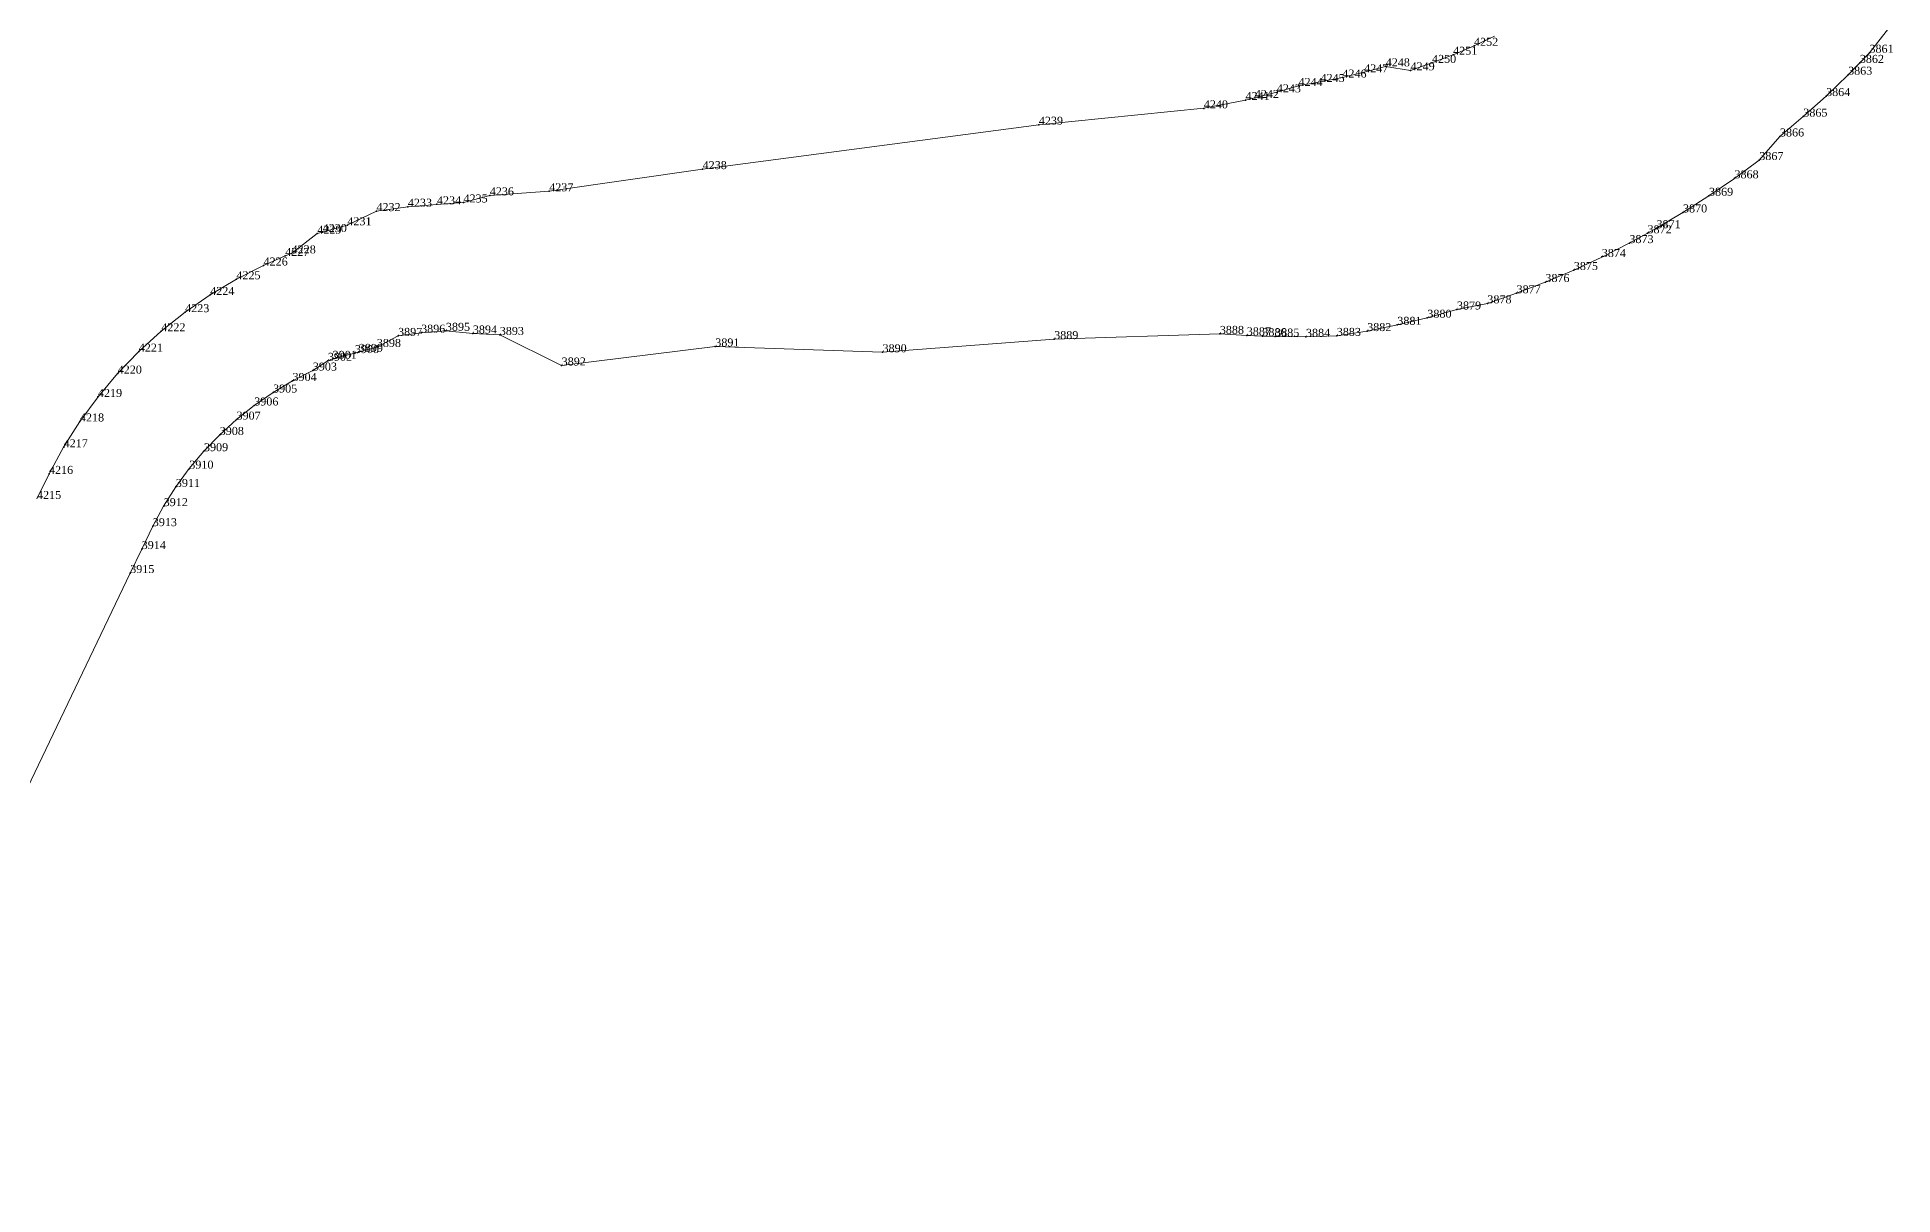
# Model space of a CAD drawing. Header units: metres. Extents: x 543554 to 549226, y 1840763 to 1844579.
# Drawn here: x 548279.1 to 548418.2, y 1841255 to 1841341.9 of the extents above; entities that cross this region are included whole.
import ezdxf

# ---------------------------------------------------------------- set-up
doc = ezdxf.new("R2010")
doc.units = ezdxf.units.M
doc.header["$MEASUREMENT"] = 0
for name, color, linetype, lineweight in [('Level 12', 7, 'Continuous', 0), ('Level 30', 7, 'Continuous', 0), ('Level 7', 7, 'Continuous', 0)]:
    doc.layers.add(name, color=color, linetype=linetype, lineweight=lineweight)
doc.styles.add('Style-Vntime', font='Vntime.shx')

# ---------------------------------------------------------------- blocks, each defined once
blk = doc.blocks.new('DDCT')
at = {"layer": 'Level 7', "color": 3, "linetype": 'Continuous', "lineweight": 30}
blk.add_point((0, 0), dxfattribs=at)
blk = doc.blocks.new('SHMIA_3860')
at = {"layer": 'Level 12', "color": 2, "linetype": 'Continuous', "lineweight": 0, "style": 'Style-Vntime'}
blk.add_text('3861', height=0.6, dxfattribs=at).set_placement((0, 0))
blk = doc.blocks.new('SHMIA_3861')
at = {"layer": 'Level 12', "color": 2, "linetype": 'Continuous', "lineweight": 0, "style": 'Style-Vntime'}
blk.add_text('3862', height=0.6, dxfattribs=at).set_placement((0, 0))
blk = doc.blocks.new('SHMIA_3862')
at = {"layer": 'Level 12', "color": 2, "linetype": 'Continuous', "lineweight": 0, "style": 'Style-Vntime'}
blk.add_text('3863', height=0.6, dxfattribs=at).set_placement((0, 0))
blk = doc.blocks.new('SHMIA_3863')
at = {"layer": 'Level 12', "color": 2, "linetype": 'Continuous', "lineweight": 0, "style": 'Style-Vntime'}
blk.add_text('3864', height=0.6, dxfattribs=at).set_placement((0, 0))
blk = doc.blocks.new('SHMIA_3864')
at = {"layer": 'Level 12', "color": 2, "linetype": 'Continuous', "lineweight": 0, "style": 'Style-Vntime'}
blk.add_text('3865', height=0.6, dxfattribs=at).set_placement((0, 0))
blk = doc.blocks.new('SHMIA_3865')
at = {"layer": 'Level 12', "color": 2, "linetype": 'Continuous', "lineweight": 0, "style": 'Style-Vntime'}
blk.add_text('3866', height=0.6, dxfattribs=at).set_placement((0, 0))
blk = doc.blocks.new('SHMIA_3866')
at = {"layer": 'Level 12', "color": 2, "linetype": 'Continuous', "lineweight": 0, "style": 'Style-Vntime'}
blk.add_text('3867', height=0.6, dxfattribs=at).set_placement((0, 0))
blk = doc.blocks.new('SHMIA_3867')
at = {"layer": 'Level 12', "color": 2, "linetype": 'Continuous', "lineweight": 0, "style": 'Style-Vntime'}
blk.add_text('3868', height=0.6, dxfattribs=at).set_placement((0, 0))
blk = doc.blocks.new('SHMIA_3868')
at = {"layer": 'Level 12', "color": 2, "linetype": 'Continuous', "lineweight": 0, "style": 'Style-Vntime'}
blk.add_text('3869', height=0.6, dxfattribs=at).set_placement((0, 0))
blk = doc.blocks.new('SHMIA_3869')
at = {"layer": 'Level 12', "color": 2, "linetype": 'Continuous', "lineweight": 0, "style": 'Style-Vntime'}
blk.add_text('3870', height=0.6, dxfattribs=at).set_placement((0, 0))
blk = doc.blocks.new('SHMIA_3870')
at = {"layer": 'Level 12', "color": 2, "linetype": 'Continuous', "lineweight": 0, "style": 'Style-Vntime'}
blk.add_text('3871', height=0.6, dxfattribs=at).set_placement((0, 0))
blk = doc.blocks.new('SHMIA_3871')
at = {"layer": 'Level 12', "color": 2, "linetype": 'Continuous', "lineweight": 0, "style": 'Style-Vntime'}
blk.add_text('3872', height=0.6, dxfattribs=at).set_placement((0, 0))
blk = doc.blocks.new('SHMIA_3872')
at = {"layer": 'Level 12', "color": 2, "linetype": 'Continuous', "lineweight": 0, "style": 'Style-Vntime'}
blk.add_text('3873', height=0.6, dxfattribs=at).set_placement((0, 0))
blk = doc.blocks.new('SHMIA_3873')
at = {"layer": 'Level 12', "color": 2, "linetype": 'Continuous', "lineweight": 0, "style": 'Style-Vntime'}
blk.add_text('3874', height=0.6, dxfattribs=at).set_placement((0, 0))
blk = doc.blocks.new('SHMIA_3874')
at = {"layer": 'Level 12', "color": 2, "linetype": 'Continuous', "lineweight": 0, "style": 'Style-Vntime'}
blk.add_text('3875', height=0.6, dxfattribs=at).set_placement((0, 0))
blk = doc.blocks.new('SHMIA_3875')
at = {"layer": 'Level 12', "color": 2, "linetype": 'Continuous', "lineweight": 0, "style": 'Style-Vntime'}
blk.add_text('3876', height=0.6, dxfattribs=at).set_placement((0, 0))
blk = doc.blocks.new('SHMIA_3876')
at = {"layer": 'Level 12', "color": 2, "linetype": 'Continuous', "lineweight": 0, "style": 'Style-Vntime'}
blk.add_text('3877', height=0.6, dxfattribs=at).set_placement((0, 0))
blk = doc.blocks.new('SHMIA_3877')
at = {"layer": 'Level 12', "color": 2, "linetype": 'Continuous', "lineweight": 0, "style": 'Style-Vntime'}
blk.add_text('3878', height=0.6, dxfattribs=at).set_placement((0, 0))
blk = doc.blocks.new('SHMIA_3878')
at = {"layer": 'Level 12', "color": 2, "linetype": 'Continuous', "lineweight": 0, "style": 'Style-Vntime'}
blk.add_text('3879', height=0.6, dxfattribs=at).set_placement((0, 0))
blk = doc.blocks.new('SHMIA_3879')
at = {"layer": 'Level 12', "color": 2, "linetype": 'Continuous', "lineweight": 0, "style": 'Style-Vntime'}
blk.add_text('3880', height=0.6, dxfattribs=at).set_placement((0, 0))
blk = doc.blocks.new('SHMIA_3880')
at = {"layer": 'Level 12', "color": 2, "linetype": 'Continuous', "lineweight": 0, "style": 'Style-Vntime'}
blk.add_text('3881', height=0.6, dxfattribs=at).set_placement((0, 0))
blk = doc.blocks.new('SHMIA_3881')
at = {"layer": 'Level 12', "color": 2, "linetype": 'Continuous', "lineweight": 0, "style": 'Style-Vntime'}
blk.add_text('3882', height=0.6, dxfattribs=at).set_placement((0, 0))
blk = doc.blocks.new('SHMIA_3882')
at = {"layer": 'Level 12', "color": 2, "linetype": 'Continuous', "lineweight": 0, "style": 'Style-Vntime'}
blk.add_text('3883', height=0.6, dxfattribs=at).set_placement((0, 0))
blk = doc.blocks.new('SHMIA_3883')
at = {"layer": 'Level 12', "color": 2, "linetype": 'Continuous', "lineweight": 0, "style": 'Style-Vntime'}
blk.add_text('3884', height=0.6, dxfattribs=at).set_placement((0, 0))
blk = doc.blocks.new('SHMIA_3884')
at = {"layer": 'Level 12', "color": 2, "linetype": 'Continuous', "lineweight": 0, "style": 'Style-Vntime'}
blk.add_text('3885', height=0.6, dxfattribs=at).set_placement((0, 0))
blk = doc.blocks.new('SHMIA_3885')
at = {"layer": 'Level 12', "color": 2, "linetype": 'Continuous', "lineweight": 0, "style": 'Style-Vntime'}
blk.add_text('3886', height=0.6, dxfattribs=at).set_placement((0, 0))
blk = doc.blocks.new('SHMIA_3886')
at = {"layer": 'Level 12', "color": 2, "linetype": 'Continuous', "lineweight": 0, "style": 'Style-Vntime'}
blk.add_text('3887', height=0.6, dxfattribs=at).set_placement((0, 0))
blk = doc.blocks.new('SHMIA_3887')
at = {"layer": 'Level 12', "color": 2, "linetype": 'Continuous', "lineweight": 0, "style": 'Style-Vntime'}
blk.add_text('3888', height=0.6, dxfattribs=at).set_placement((0, 0))
blk = doc.blocks.new('SHMIA_3888')
at = {"layer": 'Level 12', "color": 2, "linetype": 'Continuous', "lineweight": 0, "style": 'Style-Vntime'}
blk.add_text('3889', height=0.6, dxfattribs=at).set_placement((0, 0))
blk = doc.blocks.new('SHMIA_3889')
at = {"layer": 'Level 12', "color": 2, "linetype": 'Continuous', "lineweight": 0, "style": 'Style-Vntime'}
blk.add_text('3890', height=0.6, dxfattribs=at).set_placement((0, 0))
blk = doc.blocks.new('SHMIA_3890')
at = {"layer": 'Level 12', "color": 2, "linetype": 'Continuous', "lineweight": 0, "style": 'Style-Vntime'}
blk.add_text('3891', height=0.6, dxfattribs=at).set_placement((0, 0))
blk = doc.blocks.new('SHMIA_3891')
at = {"layer": 'Level 12', "color": 2, "linetype": 'Continuous', "lineweight": 0, "style": 'Style-Vntime'}
blk.add_text('3892', height=0.6, dxfattribs=at).set_placement((0, 0))
blk = doc.blocks.new('SHMIA_3892')
at = {"layer": 'Level 12', "color": 2, "linetype": 'Continuous', "lineweight": 0, "style": 'Style-Vntime'}
blk.add_text('3893', height=0.6, dxfattribs=at).set_placement((0, 0))
blk = doc.blocks.new('SHMIA_3893')
at = {"layer": 'Level 12', "color": 2, "linetype": 'Continuous', "lineweight": 0, "style": 'Style-Vntime'}
blk.add_text('3894', height=0.6, dxfattribs=at).set_placement((0, 0))
blk = doc.blocks.new('SHMIA_3894')
at = {"layer": 'Level 12', "color": 2, "linetype": 'Continuous', "lineweight": 0, "style": 'Style-Vntime'}
blk.add_text('3895', height=0.6, dxfattribs=at).set_placement((0, 0))
blk = doc.blocks.new('SHMIA_3895')
at = {"layer": 'Level 12', "color": 2, "linetype": 'Continuous', "lineweight": 0, "style": 'Style-Vntime'}
blk.add_text('3896', height=0.6, dxfattribs=at).set_placement((0, 0))
blk = doc.blocks.new('SHMIA_3896')
at = {"layer": 'Level 12', "color": 2, "linetype": 'Continuous', "lineweight": 0, "style": 'Style-Vntime'}
blk.add_text('3897', height=0.6, dxfattribs=at).set_placement((0, 0))
blk = doc.blocks.new('SHMIA_3897')
at = {"layer": 'Level 12', "color": 2, "linetype": 'Continuous', "lineweight": 0, "style": 'Style-Vntime'}
blk.add_text('3898', height=0.6, dxfattribs=at).set_placement((0, 0))
blk = doc.blocks.new('SHMIA_3898')
at = {"layer": 'Level 12', "color": 2, "linetype": 'Continuous', "lineweight": 0, "style": 'Style-Vntime'}
blk.add_text('3899', height=0.6, dxfattribs=at).set_placement((0, 0))
blk = doc.blocks.new('SHMIA_3899')
at = {"layer": 'Level 12', "color": 2, "linetype": 'Continuous', "lineweight": 0, "style": 'Style-Vntime'}
blk.add_text('3900', height=0.6, dxfattribs=at).set_placement((0, 0))
blk = doc.blocks.new('SHMIA_3900')
at = {"layer": 'Level 12', "color": 2, "linetype": 'Continuous', "lineweight": 0, "style": 'Style-Vntime'}
blk.add_text('3901', height=0.6, dxfattribs=at).set_placement((0, 0))
blk = doc.blocks.new('SHMIA_3901')
at = {"layer": 'Level 12', "color": 2, "linetype": 'Continuous', "lineweight": 0, "style": 'Style-Vntime'}
blk.add_text('3902', height=0.6, dxfattribs=at).set_placement((0, 0))
blk = doc.blocks.new('SHMIA_3902')
at = {"layer": 'Level 12', "color": 2, "linetype": 'Continuous', "lineweight": 0, "style": 'Style-Vntime'}
blk.add_text('3903', height=0.6, dxfattribs=at).set_placement((0, 0))
blk = doc.blocks.new('SHMIA_3903')
at = {"layer": 'Level 12', "color": 2, "linetype": 'Continuous', "lineweight": 0, "style": 'Style-Vntime'}
blk.add_text('3904', height=0.6, dxfattribs=at).set_placement((0, 0))
blk = doc.blocks.new('SHMIA_3904')
at = {"layer": 'Level 12', "color": 2, "linetype": 'Continuous', "lineweight": 0, "style": 'Style-Vntime'}
blk.add_text('3905', height=0.6, dxfattribs=at).set_placement((0, 0))
blk = doc.blocks.new('SHMIA_3905')
at = {"layer": 'Level 12', "color": 2, "linetype": 'Continuous', "lineweight": 0, "style": 'Style-Vntime'}
blk.add_text('3906', height=0.6, dxfattribs=at).set_placement((0, 0))
blk = doc.blocks.new('SHMIA_3906')
at = {"layer": 'Level 12', "color": 2, "linetype": 'Continuous', "lineweight": 0, "style": 'Style-Vntime'}
blk.add_text('3907', height=0.6, dxfattribs=at).set_placement((0, 0))
blk = doc.blocks.new('SHMIA_3907')
at = {"layer": 'Level 12', "color": 2, "linetype": 'Continuous', "lineweight": 0, "style": 'Style-Vntime'}
blk.add_text('3908', height=0.6, dxfattribs=at).set_placement((0, 0))
blk = doc.blocks.new('SHMIA_3908')
at = {"layer": 'Level 12', "color": 2, "linetype": 'Continuous', "lineweight": 0, "style": 'Style-Vntime'}
blk.add_text('3909', height=0.6, dxfattribs=at).set_placement((0, 0))
blk = doc.blocks.new('SHMIA_3909')
at = {"layer": 'Level 12', "color": 2, "linetype": 'Continuous', "lineweight": 0, "style": 'Style-Vntime'}
blk.add_text('3910', height=0.6, dxfattribs=at).set_placement((0, 0))
blk = doc.blocks.new('SHMIA_3910')
at = {"layer": 'Level 12', "color": 2, "linetype": 'Continuous', "lineweight": 0, "style": 'Style-Vntime'}
blk.add_text('3911', height=0.6, dxfattribs=at).set_placement((0, 0))
blk = doc.blocks.new('SHMIA_3911')
at = {"layer": 'Level 12', "color": 2, "linetype": 'Continuous', "lineweight": 0, "style": 'Style-Vntime'}
blk.add_text('3912', height=0.6, dxfattribs=at).set_placement((0, 0))
blk = doc.blocks.new('SHMIA_3912')
at = {"layer": 'Level 12', "color": 2, "linetype": 'Continuous', "lineweight": 0, "style": 'Style-Vntime'}
blk.add_text('3913', height=0.6, dxfattribs=at).set_placement((0, 0))
blk = doc.blocks.new('SHMIA_3913')
at = {"layer": 'Level 12', "color": 2, "linetype": 'Continuous', "lineweight": 0, "style": 'Style-Vntime'}
blk.add_text('3914', height=0.6, dxfattribs=at).set_placement((0, 0))
blk = doc.blocks.new('SHMIA_3914')
at = {"layer": 'Level 12', "color": 2, "linetype": 'Continuous', "lineweight": 0, "style": 'Style-Vntime'}
blk.add_text('3915', height=0.6, dxfattribs=at).set_placement((0, 0))
blk = doc.blocks.new('SHMIA_4214')
at = {"layer": 'Level 12', "color": 2, "linetype": 'Continuous', "lineweight": 0, "style": 'Style-Vntime'}
blk.add_text('4215', height=0.6, dxfattribs=at).set_placement((0, 0))
blk = doc.blocks.new('SHMIA_4215')
at = {"layer": 'Level 12', "color": 2, "linetype": 'Continuous', "lineweight": 0, "style": 'Style-Vntime'}
blk.add_text('4216', height=0.6, dxfattribs=at).set_placement((0, 0))
blk = doc.blocks.new('SHMIA_4216')
at = {"layer": 'Level 12', "color": 2, "linetype": 'Continuous', "lineweight": 0, "style": 'Style-Vntime'}
blk.add_text('4217', height=0.6, dxfattribs=at).set_placement((0, 0))
blk = doc.blocks.new('SHMIA_4217')
at = {"layer": 'Level 12', "color": 2, "linetype": 'Continuous', "lineweight": 0, "style": 'Style-Vntime'}
blk.add_text('4218', height=0.6, dxfattribs=at).set_placement((0, 0))
blk = doc.blocks.new('SHMIA_4218')
at = {"layer": 'Level 12', "color": 2, "linetype": 'Continuous', "lineweight": 0, "style": 'Style-Vntime'}
blk.add_text('4219', height=0.6, dxfattribs=at).set_placement((0, 0))
blk = doc.blocks.new('SHMIA_4219')
at = {"layer": 'Level 12', "color": 2, "linetype": 'Continuous', "lineweight": 0, "style": 'Style-Vntime'}
blk.add_text('4220', height=0.6, dxfattribs=at).set_placement((0, 0))
blk = doc.blocks.new('SHMIA_4220')
at = {"layer": 'Level 12', "color": 2, "linetype": 'Continuous', "lineweight": 0, "style": 'Style-Vntime'}
blk.add_text('4221', height=0.6, dxfattribs=at).set_placement((0, 0))
blk = doc.blocks.new('SHMIA_4221')
at = {"layer": 'Level 12', "color": 2, "linetype": 'Continuous', "lineweight": 0, "style": 'Style-Vntime'}
blk.add_text('4222', height=0.6, dxfattribs=at).set_placement((0, 0))
blk = doc.blocks.new('SHMIA_4222')
at = {"layer": 'Level 12', "color": 2, "linetype": 'Continuous', "lineweight": 0, "style": 'Style-Vntime'}
blk.add_text('4223', height=0.6, dxfattribs=at).set_placement((0, 0))
blk = doc.blocks.new('SHMIA_4223')
at = {"layer": 'Level 12', "color": 2, "linetype": 'Continuous', "lineweight": 0, "style": 'Style-Vntime'}
blk.add_text('4224', height=0.6, dxfattribs=at).set_placement((0, 0))
blk = doc.blocks.new('SHMIA_4224')
at = {"layer": 'Level 12', "color": 2, "linetype": 'Continuous', "lineweight": 0, "style": 'Style-Vntime'}
blk.add_text('4225', height=0.6, dxfattribs=at).set_placement((0, 0))
blk = doc.blocks.new('SHMIA_4225')
at = {"layer": 'Level 12', "color": 2, "linetype": 'Continuous', "lineweight": 0, "style": 'Style-Vntime'}
blk.add_text('4226', height=0.6, dxfattribs=at).set_placement((0, 0))
blk = doc.blocks.new('SHMIA_4226')
at = {"layer": 'Level 12', "color": 2, "linetype": 'Continuous', "lineweight": 0, "style": 'Style-Vntime'}
blk.add_text('4227', height=0.6, dxfattribs=at).set_placement((0, 0))
blk = doc.blocks.new('SHMIA_4227')
at = {"layer": 'Level 12', "color": 2, "linetype": 'Continuous', "lineweight": 0, "style": 'Style-Vntime'}
blk.add_text('4228', height=0.6, dxfattribs=at).set_placement((0, 0))
blk = doc.blocks.new('SHMIA_4228')
at = {"layer": 'Level 12', "color": 2, "linetype": 'Continuous', "lineweight": 0, "style": 'Style-Vntime'}
blk.add_text('4229', height=0.6, dxfattribs=at).set_placement((0, 0))
blk = doc.blocks.new('SHMIA_4229')
at = {"layer": 'Level 12', "color": 2, "linetype": 'Continuous', "lineweight": 0, "style": 'Style-Vntime'}
blk.add_text('4230', height=0.6, dxfattribs=at).set_placement((0, 0))
blk = doc.blocks.new('SHMIA_4230')
at = {"layer": 'Level 12', "color": 2, "linetype": 'Continuous', "lineweight": 0, "style": 'Style-Vntime'}
blk.add_text('4231', height=0.6, dxfattribs=at).set_placement((0, 0))
blk = doc.blocks.new('SHMIA_4231')
at = {"layer": 'Level 12', "color": 2, "linetype": 'Continuous', "lineweight": 0, "style": 'Style-Vntime'}
blk.add_text('4232', height=0.6, dxfattribs=at).set_placement((0, 0))
blk = doc.blocks.new('SHMIA_4232')
at = {"layer": 'Level 12', "color": 2, "linetype": 'Continuous', "lineweight": 0, "style": 'Style-Vntime'}
blk.add_text('4233', height=0.6, dxfattribs=at).set_placement((0, 0))
blk = doc.blocks.new('SHMIA_4233')
at = {"layer": 'Level 12', "color": 2, "linetype": 'Continuous', "lineweight": 0, "style": 'Style-Vntime'}
blk.add_text('4234', height=0.6, dxfattribs=at).set_placement((0, 0))
blk = doc.blocks.new('SHMIA_4234')
at = {"layer": 'Level 12', "color": 2, "linetype": 'Continuous', "lineweight": 0, "style": 'Style-Vntime'}
blk.add_text('4235', height=0.6, dxfattribs=at).set_placement((0, 0))
blk = doc.blocks.new('SHMIA_4235')
at = {"layer": 'Level 12', "color": 2, "linetype": 'Continuous', "lineweight": 0, "style": 'Style-Vntime'}
blk.add_text('4236', height=0.6, dxfattribs=at).set_placement((0, 0))
blk = doc.blocks.new('SHMIA_4236')
at = {"layer": 'Level 12', "color": 2, "linetype": 'Continuous', "lineweight": 0, "style": 'Style-Vntime'}
blk.add_text('4237', height=0.6, dxfattribs=at).set_placement((0, 0))
blk = doc.blocks.new('SHMIA_4237')
at = {"layer": 'Level 12', "color": 2, "linetype": 'Continuous', "lineweight": 0, "style": 'Style-Vntime'}
blk.add_text('4238', height=0.6, dxfattribs=at).set_placement((0, 0))
blk = doc.blocks.new('SHMIA_4238')
at = {"layer": 'Level 12', "color": 2, "linetype": 'Continuous', "lineweight": 0, "style": 'Style-Vntime'}
blk.add_text('4239', height=0.6, dxfattribs=at).set_placement((0, 0))
blk = doc.blocks.new('SHMIA_4239')
at = {"layer": 'Level 12', "color": 2, "linetype": 'Continuous', "lineweight": 0, "style": 'Style-Vntime'}
blk.add_text('4240', height=0.6, dxfattribs=at).set_placement((0, 0))
blk = doc.blocks.new('SHMIA_4240')
at = {"layer": 'Level 12', "color": 2, "linetype": 'Continuous', "lineweight": 0, "style": 'Style-Vntime'}
blk.add_text('4241', height=0.6, dxfattribs=at).set_placement((0, 0))
blk = doc.blocks.new('SHMIA_4241')
at = {"layer": 'Level 12', "color": 2, "linetype": 'Continuous', "lineweight": 0, "style": 'Style-Vntime'}
blk.add_text('4242', height=0.6, dxfattribs=at).set_placement((0, 0))
blk = doc.blocks.new('SHMIA_4242')
at = {"layer": 'Level 12', "color": 2, "linetype": 'Continuous', "lineweight": 0, "style": 'Style-Vntime'}
blk.add_text('4243', height=0.6, dxfattribs=at).set_placement((0, 0))
blk = doc.blocks.new('SHMIA_4243')
at = {"layer": 'Level 12', "color": 2, "linetype": 'Continuous', "lineweight": 0, "style": 'Style-Vntime'}
blk.add_text('4244', height=0.6, dxfattribs=at).set_placement((0, 0))
blk = doc.blocks.new('SHMIA_4244')
at = {"layer": 'Level 12', "color": 2, "linetype": 'Continuous', "lineweight": 0, "style": 'Style-Vntime'}
blk.add_text('4245', height=0.6, dxfattribs=at).set_placement((0, 0))
blk = doc.blocks.new('SHMIA_4245')
at = {"layer": 'Level 12', "color": 2, "linetype": 'Continuous', "lineweight": 0, "style": 'Style-Vntime'}
blk.add_text('4246', height=0.6, dxfattribs=at).set_placement((0, 0))
blk = doc.blocks.new('SHMIA_4246')
at = {"layer": 'Level 12', "color": 2, "linetype": 'Continuous', "lineweight": 0, "style": 'Style-Vntime'}
blk.add_text('4247', height=0.6, dxfattribs=at).set_placement((0, 0))
blk = doc.blocks.new('SHMIA_4247')
at = {"layer": 'Level 12', "color": 2, "linetype": 'Continuous', "lineweight": 0, "style": 'Style-Vntime'}
blk.add_text('4248', height=0.6, dxfattribs=at).set_placement((0, 0))
blk = doc.blocks.new('SHMIA_4248')
at = {"layer": 'Level 12', "color": 2, "linetype": 'Continuous', "lineweight": 0, "style": 'Style-Vntime'}
blk.add_text('4249', height=0.6, dxfattribs=at).set_placement((0, 0))
blk = doc.blocks.new('SHMIA_4249')
at = {"layer": 'Level 12', "color": 2, "linetype": 'Continuous', "lineweight": 0, "style": 'Style-Vntime'}
blk.add_text('4250', height=0.6, dxfattribs=at).set_placement((0, 0))
blk = doc.blocks.new('SHMIA_4250')
at = {"layer": 'Level 12', "color": 2, "linetype": 'Continuous', "lineweight": 0, "style": 'Style-Vntime'}
blk.add_text('4251', height=0.6, dxfattribs=at).set_placement((0, 0))
blk = doc.blocks.new('SHMIA_4251')
at = {"layer": 'Level 12', "color": 2, "linetype": 'Continuous', "lineweight": 0, "style": 'Style-Vntime'}
blk.add_text('4252', height=0.6, dxfattribs=at).set_placement((0, 0))

msp = doc.modelspace()

# ---------------------------------------------------------------- linework, layer by layer
at = {"layer": 'Level 30', "color": 2, "linetype": 'Continuous', "lineweight": 0, "flags": 128}
for points in [[(548417.9058, 1841342.5288), (548416.4747, 1841340.7235), (548415.7463, 1841339.9571), (548414.8744, 1841339.0696), (548413.2198, 1841337.47), (548411.5129, 1841335.9264), (548409.7555, 1841334.4406), (548408.2117, 1841332.6706), (548406.3476, 1841331.2966), (548404.4387, 1841329.9855), (548402.4872, 1841328.7387), (548400.4953, 1841327.5577), (548399.8265, 1841327.181), (548398.4651, 1841326.4436), (548396.3989, 1841325.3979), (548394.299, 1841324.4216), (548392.1677, 1841323.5159), (548390.0074, 1841322.6817), (548387.8205, 1841321.9199), (548385.5433, 1841321.457), (548383.3181, 1841320.8447), (548381.0737, 1841320.3069), (548378.8126, 1841319.8442), (548376.5343, 1841319.4771), (548374.2186, 1841319.4144), (548371.9103, 1841319.4298), (548370.9464, 1841319.4592), (548369.7766, 1841319.5215), (548367.7639, 1841319.6285), (548355.3355, 1841319.2427), (548342.4709, 1841318.2481), (548329.9296, 1841318.6863), (548318.4096, 1841317.2562), (548313.7651, 1841319.5521), (548311.7526, 1841319.6567), (548309.7326, 1841319.8646), (548307.8671, 1841319.7169), (548306.141, 1841319.4774), (548304.5505, 1841318.6456), (548303.1965, 1841318.2777), (548302.9031, 1841318.1875), (548301.2367, 1841317.7575), (548300.8762, 1841317.6141), (548299.7504, 1841316.8785), (548298.2314, 1841316.1046), (548296.7674, 1841315.2311), (548295.3647, 1841314.2621), (548294.0298, 1841313.2018), (548292.7684, 1841312.0549), (548291.5862, 1841310.8266), (548290.4885, 1841309.5222), (548289.4802, 1841308.1476), (548288.5656, 1841306.7089), (548287.7489, 1841305.2124), (548286.9191, 1841303.49), (548286.0558, 1841301.6859), (548263.7354, 1841255.0425)], [(548279.0666, 1841307.2477), (548279.9728, 1841309.1257), (548281.0674, 1841311.1315), (548282.2933, 1841313.0599), (548283.6448, 1841314.9024), (548285.1161, 1841316.6507), (548286.7007, 1841318.2971), (548288.3913, 1841319.8344), (548290.1807, 1841321.2556), (548292.0607, 1841322.5544), (548294.0231, 1841323.7251), (548296.0591, 1841324.7624), (548297.6775, 1841325.4791), (548298.1566, 1841325.6698), (548300.0858, 1841327.1501), (548300.4866, 1841327.2734), (548302.3365, 1841327.776), (548304.5212, 1841328.8444), (548306.875, 1841329.171), (548309.0561, 1841329.3465), (548311.051, 1841329.4889), (548313.0185, 1841330.0158), (548317.4765, 1841330.3339), (548328.9806, 1841331.9863), (548354.1884, 1841335.3203), (548366.5563, 1841336.5545), (548369.6824, 1841337.1738), (548370.3814, 1841337.3336), (548372.0347, 1841337.7539), (548373.6648, 1841338.2278), (548375.3124, 1841338.5287), (548376.9527, 1841338.8644), (548378.5809, 1841339.2546), (548380.1952, 1841339.6988), (548382.0574, 1841339.397), (548383.665, 1841339.9571), (548385.2531, 1841340.5703), (548386.8199, 1841341.2361), (548388.3635, 1841341.9538)]]:
    msp.add_lwpolyline(points, dxfattribs=at)

# ---------------------------------------------------------------- block references
at = {"layer": 'Level 12', "color": 2, "linetype": 'Continuous', "lineweight": 0}
for name, p in [('SHMIA_4250', (548385.25, 1841340.57)), ('SHMIA_4251', (548386.82, 1841341.24)), ('SHMIA_3860', (548416.47, 1841340.72)), ('SHMIA_4245', (548376.95, 1841338.86)), ('SHMIA_4246', (548378.58, 1841339.25)), ('SHMIA_4247', (548380.2, 1841339.7)), ('SHMIA_4248', (548382.06, 1841339.4)), ('SHMIA_4249', (548383.67, 1841339.96)), ('SHMIA_3862', (548414.87, 1841339.07)), ('SHMIA_3861', (548415.75, 1841339.96)), ('SHMIA_4242', (548372.03, 1841337.75)), ('SHMIA_4243', (548373.66, 1841338.23)), ('SHMIA_4244', (548375.31, 1841338.53)), ('SHMIA_3863', (548413.22, 1841337.47)), ('SHMIA_4239', (548366.56, 1841336.55)), ('SHMIA_4240', (548369.68, 1841337.17)), ('SHMIA_4241', (548370.38, 1841337.33)), ('SHMIA_4238', (548354.19, 1841335.32)), ('SHMIA_3864', (548411.51, 1841335.93)), ('SHMIA_3865', (548409.76, 1841334.44)), ('SHMIA_4237', (548328.98, 1841331.99)), ('SHMIA_3866', (548408.21, 1841332.67)), ('SHMIA_3867', (548406.35, 1841331.3)), ('SHMIA_4232', (548306.88, 1841329.17)), ('SHMIA_4233', (548309.06, 1841329.35)), ('SHMIA_4234', (548311.05, 1841329.49)), ('SHMIA_4235', (548313.02, 1841330.02)), ('SHMIA_4236', (548317.48, 1841330.33)), ('SHMIA_3868', (548404.44, 1841329.99)), ('SHMIA_4230', (548302.34, 1841327.78)), ('SHMIA_4231', (548304.52, 1841328.84)), ('SHMIA_3869', (548402.49, 1841328.74)), ('SHMIA_4228', (548300.09, 1841327.15)), ('SHMIA_4229', (548300.49, 1841327.27)), ('SHMIA_3872', (548398.47, 1841326.44)), ('SHMIA_3871', (548399.83, 1841327.18)), ('SHMIA_3870', (548400.5, 1841327.56)), ('SHMIA_4226', (548297.68, 1841325.48)), ('SHMIA_4227', (548298.16, 1841325.67)), ('SHMIA_3873', (548396.4, 1841325.4)), ('SHMIA_4224', (548294.02, 1841323.73)), ('SHMIA_4225', (548296.06, 1841324.76)), ('SHMIA_3875', (548392.17, 1841323.52)), ('SHMIA_3874', (548394.3, 1841324.42)), ('SHMIA_4223', (548292.06, 1841322.55)), ('SHMIA_3876', (548390.01, 1841322.68)), ('SHMIA_4222', (548290.18, 1841321.26)), ('SHMIA_3879', (548383.32, 1841320.84)), ('SHMIA_3878', (548385.54, 1841321.46)), ('SHMIA_3877', (548387.82, 1841321.92)), ('SHMIA_4221', (548288.39, 1841319.83)), ('SHMIA_3896', (548306.14, 1841319.48)), ('SHMIA_3895', (548307.87, 1841319.72)), ('SHMIA_3894', (548309.73, 1841319.86)), ('SHMIA_3893', (548311.75, 1841319.66)), ('SHMIA_3892', (548313.77, 1841319.55)), ('SHMIA_3887', (548367.76, 1841319.63)), ('SHMIA_3886', (548369.78, 1841319.52)), ('SHMIA_3885', (548370.95, 1841319.46)), ('SHMIA_3884', (548371.91, 1841319.43)), ('SHMIA_3883', (548374.22, 1841319.41)), ('SHMIA_3882', (548376.53, 1841319.48)), ('SHMIA_3881', (548378.81, 1841319.84)), ('SHMIA_3880', (548381.07, 1841320.31)), ('SHMIA_4220', (548286.7, 1841318.3)), ('SHMIA_3899', (548302.9, 1841318.19)), ('SHMIA_3898', (548303.2, 1841318.28)), ('SHMIA_3897', (548304.55, 1841318.65)), ('SHMIA_3890', (548329.93, 1841318.69)), ('SHMIA_3889', (548342.47, 1841318.25)), ('SHMIA_3888', (548355.34, 1841319.24)), ('SHMIA_4219', (548285.12, 1841316.65)), ('SHMIA_3902', (548299.75, 1841316.88)), ('SHMIA_3901', (548300.88, 1841317.61)), ('SHMIA_3900', (548301.24, 1841317.76)), ('SHMIA_3891', (548318.41, 1841317.26)), ('SHMIA_3904', (548296.77, 1841315.23)), ('SHMIA_3903', (548298.23, 1841316.1)), ('SHMIA_4218', (548283.64, 1841314.9)), ('SHMIA_3905', (548295.36, 1841314.26)), ('SHMIA_4217', (548282.29, 1841313.06)), ('SHMIA_3906', (548294.03, 1841313.2)), ('SHMIA_4216', (548281.07, 1841311.13)), ('SHMIA_3907', (548292.77, 1841312.05)), ('SHMIA_3908', (548291.59, 1841310.83)), ('SHMIA_4215', (548279.97, 1841309.13)), ('SHMIA_3909', (548290.49, 1841309.52)), ('SHMIA_4214', (548279.07, 1841307.25)), ('SHMIA_3910', (548289.48, 1841308.15)), ('SHMIA_3911', (548288.57, 1841306.71)), ('SHMIA_3912', (548287.75, 1841305.21)), ('SHMIA_3913', (548286.92, 1841303.49)), ('SHMIA_3914', (548286.06, 1841301.69))]:
    msp.add_blockref(name, p, dxfattribs=at)
at = {"layer": 'Level 7', "color": 3, "linetype": 'Continuous', "lineweight": 30}
for p in [(548386.82, 1841341.24), (548380.2, 1841339.7), (548383.67, 1841339.96), (548385.25, 1841340.57), (548415.75, 1841339.96), (548416.47, 1841340.72), (548373.66, 1841338.23), (548375.31, 1841338.53), (548376.95, 1841338.86), (548378.58, 1841339.25), (548382.06, 1841339.4), (548414.87, 1841339.07), (548369.68, 1841337.17), (548370.38, 1841337.33), (548372.03, 1841337.75), (548413.22, 1841337.47), (548354.19, 1841335.32), (548366.56, 1841336.55), (548411.51, 1841335.93), (548409.76, 1841334.44), (548408.21, 1841332.67), (548328.98, 1841331.99), (548406.35, 1841331.3), (548313.02, 1841330.02), (548317.48, 1841330.33), (548404.44, 1841329.99), (548304.52, 1841328.84), (548306.88, 1841329.17), (548309.06, 1841329.35), (548311.05, 1841329.49), (548402.49, 1841328.74), (548300.09, 1841327.15), (548300.49, 1841327.27), (548302.34, 1841327.78), (548399.83, 1841327.18), (548400.5, 1841327.56), (548298.16, 1841325.67), (548398.47, 1841326.44), (548296.06, 1841324.76), (548297.68, 1841325.48), (548394.3, 1841324.42), (548396.4, 1841325.4), (548294.02, 1841323.73), (548392.17, 1841323.52), (548292.06, 1841322.55), (548385.54, 1841321.46), (548387.82, 1841321.92), (548390.01, 1841322.68), (548290.18, 1841321.26), (548381.07, 1841320.31), (548383.32, 1841320.84), (548288.39, 1841319.83), (548304.55, 1841318.65), (548306.14, 1841319.48), (548307.87, 1841319.72), (548309.73, 1841319.86), (548311.75, 1841319.66), (548313.77, 1841319.55), (548329.93, 1841318.69), (548355.34, 1841319.24), (548367.76, 1841319.63), (548369.78, 1841319.52), (548370.95, 1841319.46), (548371.91, 1841319.43), (548374.22, 1841319.41), (548376.53, 1841319.48), (548378.81, 1841319.84), (548286.7, 1841318.3), (548300.88, 1841317.61), (548301.24, 1841317.76), (548302.9, 1841318.19), (548303.2, 1841318.28), (548318.41, 1841317.26), (548342.47, 1841318.25), (548285.12, 1841316.65), (548298.23, 1841316.1), (548299.75, 1841316.88), (548283.64, 1841314.9), (548296.77, 1841315.23), (548282.29, 1841313.06), (548294.03, 1841313.2), (548295.36, 1841314.26), (548292.77, 1841312.05), (548281.07, 1841311.13), (548291.59, 1841310.83), (548279.97, 1841309.13), (548290.49, 1841309.52), (548289.48, 1841308.15), (548288.57, 1841306.71), (548287.75, 1841305.21), (548286.92, 1841303.49), (548286.06, 1841301.69)]:
    msp.add_blockref('DDCT', p, dxfattribs=at)

doc.saveas('drawing.dxf')
